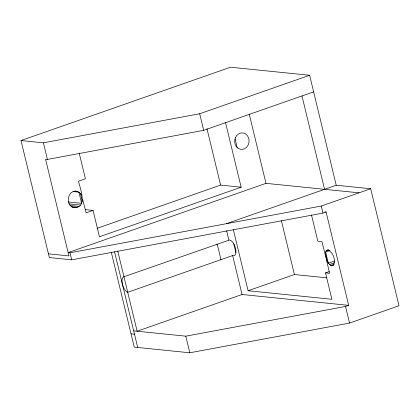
<?xml version="1.0" encoding="UTF-8"?>
<svg xmlns="http://www.w3.org/2000/svg" width="420" height="420" viewBox="0 0 420 420"><rect width="100%" height="100%" fill="white"/><g stroke="black" fill="none" stroke-linecap="round" stroke-linejoin="round"><path stroke-width="0.63" d="M72.839 207.454C88.468 209.333 80.141 188.365 78.467 181.193L85.407 178.768L79.18 153.022M233.368 229.829L248.105 290.74L331.889 299.271L325.51 272.9L329.616 273.32L325.432 255.465L325.637 252.026L326.183 250.856L328.214 249.732M133.675 330.866L185.792 336.168L345.529 306.458L348.679 305.356L326.093 212L322.943 213.103L71.71 259.833L49.361 257.56L21 140.542L230.501 67.221L309.624 75.275L336.226 185.241L370.692 188.748L399 305.76L349.545 323.069L189.809 352.779L134.248 347.125L111.337 252.425M21 140.542L43.402 142.826L199.684 113.757L309.624 75.275M48.458 253.838L68.943 255.922L45.559 159.243L47.423 159.437L203.695 130.342L313.64 91.864M225.488 122.467L241.148 187.184L99.44 236.78L93.061 210.41L86.121 212.84L82.551 199.148M97.466 228.191L220.61 185.094L241.148 187.184M359.037 192.827L265.986 183.356L68.14 252.599L70.009 252.788L321.237 206.057L370.692 188.748M226.286 223.718L336.226 185.241M114.539 251.743L122.393 284.188A8.284 3.822 70.7 0 0 127.286 292.142L127.717 292.283L232.633 255.565L233.326 255.801A8.284 3.822 70.7 0 0 235.667 253.78L235.924 252.205A8.284 3.822 70.7 0 0 234.008 244.293L232.958 242.592A8.284 3.822 70.7 0 0 229.499 239.978L123.59 276.859A8.284 3.822 70.7 0 0 122.393 284.188L137.692 347.477M326.183 250.856L328.65 249.989M329.957 250.514L325.637 252.026L328.34 263.214L330.677 265.445L332.803 265.666C336.556 261.041 333.197 252.263 327.978 250.005L326.981 250.163M248.105 290.74L294.404 274.533L326.881 277.841M334.514 261.051L328.34 263.214L326.424 259.56M348.679 305.356L242.051 294.499L137.135 331.217L117.731 251.05M329.495 264.558L334.435 262.826M330.677 265.445L334.383 264.154M331.805 265.823L333.659 265.178M325.51 272.9L329.217 271.604M216.846 244.22L217.224 244.157L220.972 259.644L220.542 259.502M324.796 211.869L326.093 212M74.603 191.116C77.474 190.964 80.246 192.47 81.564 195.053M73.133 191.546L78.908 192.134L81.617 203.322L68.135 201.952M68.927 203.905L80.483 205.081M70.014 205.543L79.002 206.456M71.495 206.766L77.27 207.354M85.36 209.627L93.061 210.41M131.035 333.837L134.479 334.183M77.17 191.378C66.785 189.058 64.785 207.748 75.406 207.716M325.432 255.465L321.962 241.673L317.856 241.259L311.477 214.888M301.985 95.954L324.571 189.32M321.237 206.057L322.943 213.103M345.529 306.458L349.545 323.069M325.379 253.596L327.296 261.508M281.358 220.605L294.404 274.533M249.239 114.135L265.986 183.356M235.09 138.868L237.174 147.483M206.945 128.625L220.61 185.094M233.783 243.931L235.867 252.541M199.684 113.757L203.695 130.342M226.601 230.659L228.879 240.077M232.633 255.565L242.051 294.499M185.792 336.168L189.809 352.779M80.409 193.384L82.32 201.296M43.402 142.826L47.423 159.437M70.009 252.788L71.71 259.833M235.641 137.277L234.938 139.303A8.284 7.187 -84.2 0 0 236.849 147.215L238.35 148.465A8.284 7.187 -84.2 0 0 248.162 145.031A8.284 7.187 -84.2 0 0 245.459 133.844A8.284 7.187 -84.2 0 0 235.641 137.277"/></g></svg>
